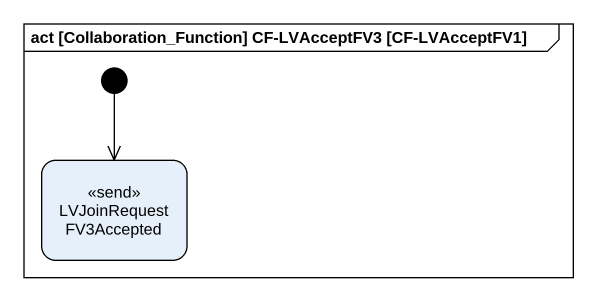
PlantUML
@startuml
mainframe act [Collaboration_Function] CF-LVAcceptFV3 [CF-LVAcceptFV1]
hide empty description
state LVJoinRequestFV3Accepted <<send>>
[*] --> LVJoinRequestFV3Accepted
@enduml
